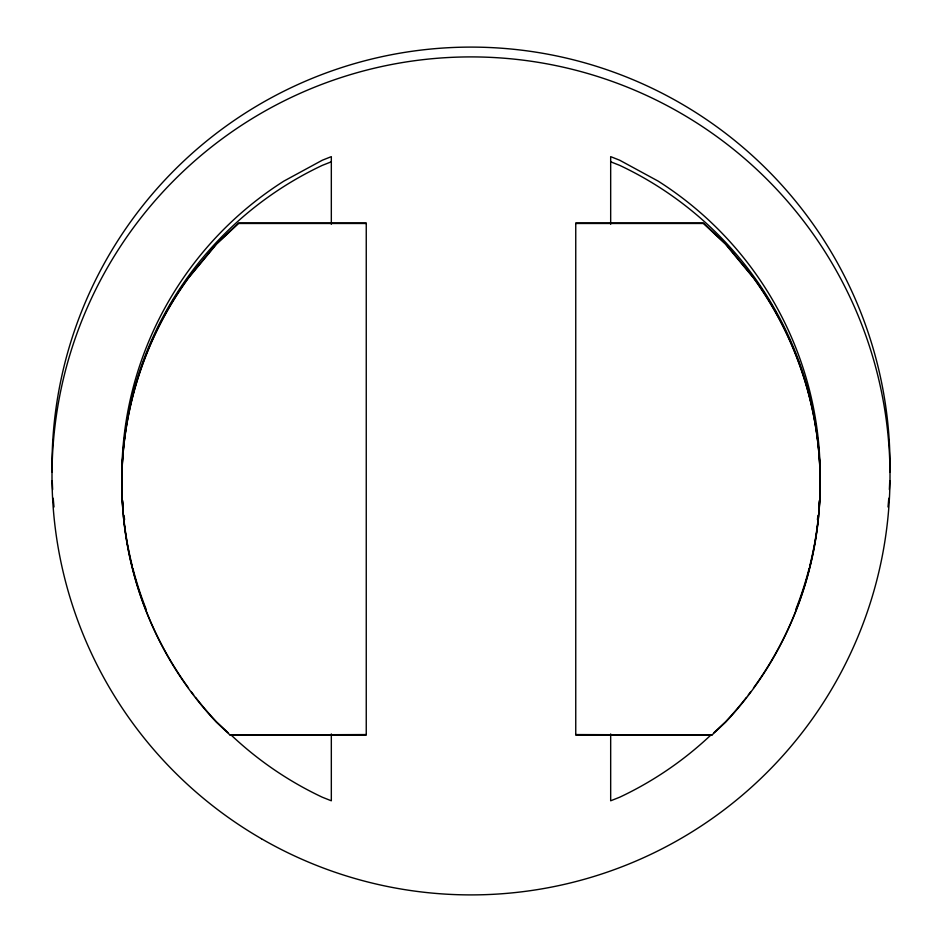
<?xml version="1.0" encoding="UTF-8"?>
<svg xmlns="http://www.w3.org/2000/svg" width="942" height="942" viewBox="0 0 942 942"><rect width="100%" height="100%" fill="white"/><g stroke="black" fill="none" stroke-linecap="round" stroke-linejoin="round"><path stroke-width="1.41" d="M366.25 223.478L238.561 223.478L216.46 244.237L188.518 278.02A349.176 349.164 0 0 0 216.46 722.279L230.084 735.066L366.25 735.066L366.25 222.995L238.561 222.995L216.46 243.743L188.518 277.525A349.176 349.164 0 0 0 188.518 688.001M714.012 732.605L725.54 721.784A349.176 349.164 0 0 0 746.464 697.339M753.482 688.001A349.176 349.164 0 0 0 753.482 277.525L725.54 243.743L703.438 222.995L575.75 222.995L575.75 735.066L711.917 735.066L725.54 722.279A349.176 349.164 0 0 0 753.482 278.02L725.54 244.237L703.438 223.478L575.75 223.478M331.325 161.8L322.329 165.356A349.176 349.164 0 0 0 123.308 513.437M366.25 734.572L230.084 735.066M575.75 734.572L711.917 735.066M610.675 161.8L619.671 165.356A349.176 349.164 0 0 1 818.692 513.437M227.988 732.605L216.46 721.784A349.176 349.164 0 0 1 195.536 697.339M610.675 224.22L610.675 156.643L619.671 160.211L658.093 181.088A349.176 349.164 0 0 1 820.164 478.819M610.675 733.948L610.675 800.794L619.671 797.226A349.176 349.164 0 0 0 711.092 734.819M331.325 224.22L331.325 156.643L322.329 160.211L283.907 181.088A349.176 349.164 0 0 0 121.836 478.819M331.325 733.948L331.325 800.794L322.329 797.226A349.176 349.164 0 0 1 230.908 734.819M818.41 516.346A349.176 349.164 0 0 1 815.042 540.955M814.524 543.84A349.176 349.164 0 0 1 809.92 565.294M809.202 568.132A349.176 349.164 0 0 1 795.649 609.827M146.351 609.827A349.176 349.164 0 0 1 132.798 568.132M132.08 565.294A349.176 349.164 0 0 1 127.476 543.84M126.958 540.955A349.176 349.164 0 0 1 123.59 516.346M750.892 691.522A349.176 349.164 0 0 1 748.242 695.019M193.758 695.019A349.176 349.164 0 0 1 191.108 691.522M820.023 486.131A349.176 349.164 0 0 1 819.728 493.443M819.293 500.744A349.176 349.164 0 0 1 818.692 508.044M817.939 515.321A349.176 349.164 0 0 1 817.421 519.666M124.579 519.666A349.176 349.164 0 0 1 124.061 515.321M123.308 508.044A349.176 349.164 0 0 1 122.707 500.744M122.272 493.443A349.176 349.164 0 0 1 121.977 486.131M889.754 480.714A419.013 419.002 0 0 1 889.354 489.487M888.777 498.247A419.013 419.002 0 0 1 888.012 506.984M53.988 506.984A419.013 419.002 0 0 1 53.223 498.247M52.646 489.487A419.013 419.002 0 0 1 52.246 480.714M52.034 471.942A419.013 419.002 0 0 1 471 47.1A419.013 419.002 0 0 1 889.966 471.942M261.499 838.769A419.013 419.002 0 0 0 890.013 475.898A419.013 419.002 0 0 0 261.499 113.04A419.013 419.002 0 0 0 261.499 838.769"/></g></svg>
